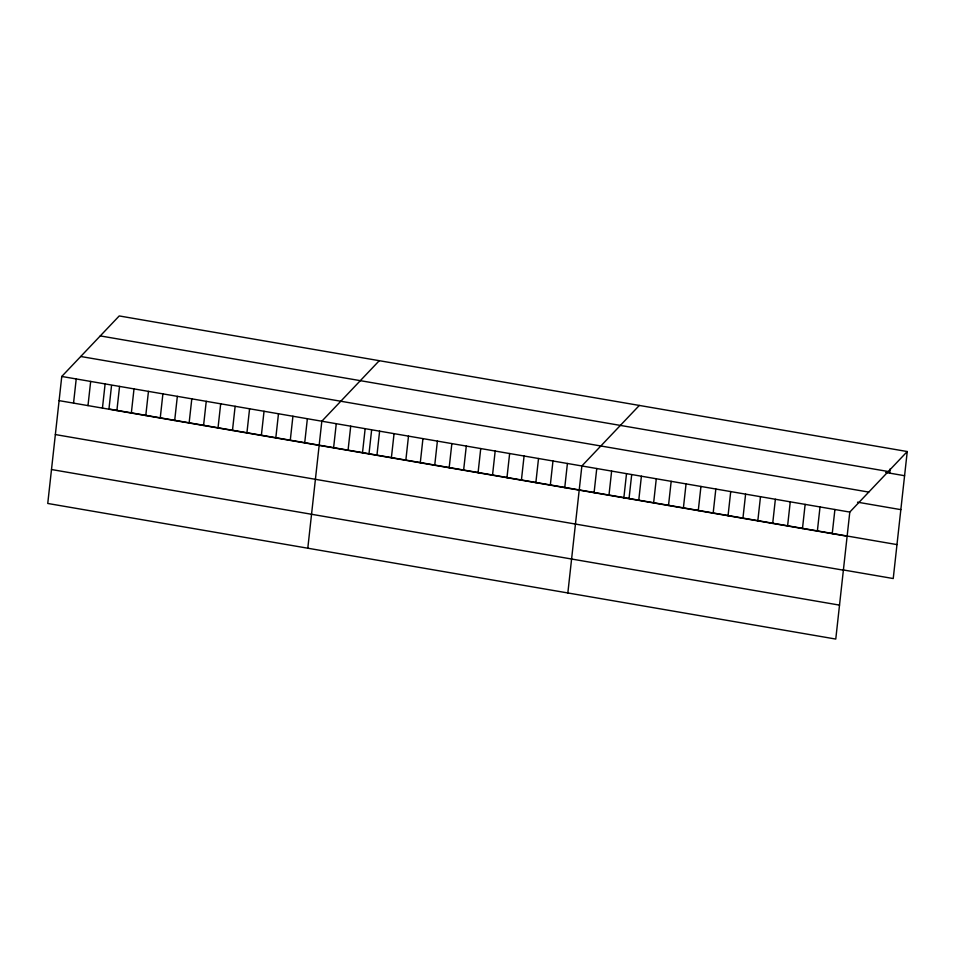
<?xml version="1.0" encoding="UTF-8"?>
<svg xmlns="http://www.w3.org/2000/svg" width="955" height="955" viewBox="0 0 955 955"><rect width="100%" height="100%" fill="white"/><g stroke="black" fill="none" stroke-linecap="round" stroke-linejoin="round"><path stroke-width="1.43" d="M61.765 376.461L47.75 503.464L835.768 639.062L849.795 512.071L907.25 451.536L119.232 315.938L61.765 376.461L849.795 512.071M73.547 403.117L76.221 378.944M87.991 405.6L90.665 381.439M102.448 408.095L105.11 383.922M111.52 385.689L108.954 409.003L896.972 544.601M116.892 410.578L119.554 386.405M131.336 413.061L134.01 388.9M145.781 415.544L148.455 391.383M160.237 418.039L162.899 393.866M174.681 420.522L177.344 396.349M189.126 423.005L191.8 398.844M203.57 425.488L206.244 401.327M218.015 427.983L220.689 403.81M232.471 430.466L235.133 406.293M246.915 432.949L249.577 408.788M261.36 435.432L264.034 411.271M275.804 437.927L278.478 413.754M290.26 440.41L292.922 416.237M304.705 442.893L307.367 418.732M307.796 548.206L321.823 421.215L379.278 360.692M333.593 447.871L336.267 423.698M348.05 450.354L350.712 426.181M362.494 452.837L365.156 428.676M369 453.744L371.579 430.442M376.939 455.32L379.613 431.159M391.383 457.815L394.057 433.642M405.827 460.298L408.501 436.125M420.284 462.781L422.946 438.62M434.728 465.276L437.39 441.103M449.172 467.759L451.846 443.586M463.617 470.242L466.291 446.069M478.073 472.725L480.735 448.564M492.517 475.22L495.179 451.046M506.962 477.703L509.636 453.53M521.406 480.186L524.08 456.013M535.851 482.669L538.524 458.507M550.307 485.164L552.969 460.99M564.751 487.647L567.413 463.473M567.843 592.96L581.87 465.956L639.325 405.433M594.082 492.696L596.756 468.523M608.968 495.251L611.63 471.09M623.854 497.818L626.516 473.644M629.047 498.498L631.625 475.196M638.74 500.372L641.402 476.211M653.626 502.939L656.288 478.765M668.512 505.493L671.174 481.332M683.386 508.06L686.06 483.887M698.272 510.627L700.946 486.453M713.158 513.181L715.832 489.02M728.044 515.748L730.718 491.574M742.93 518.302L745.604 494.141M757.816 520.869L760.49 496.696M772.702 523.424L775.365 499.262M787.589 525.99L790.251 501.817M802.475 528.557L805.137 504.383M817.361 531.111L820.023 506.95M832.235 533.678L834.909 509.504M889.702 473.143L890.167 468.881M907.25 451.536L893.235 578.539L843.158 569.92M100.263 335.909L888.293 471.519M885.643 472.45L904.576 475.709M80.733 356.49L868.752 492.088M857.53 502.187L900.84 509.648M59.103 400.634L847.121 536.233M55.354 434.561L843.384 570.171M51.498 469.526L839.517 605.124"/></g></svg>
